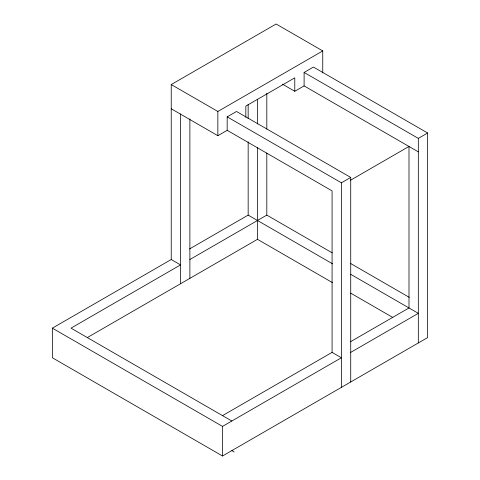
<?xml version="1.0" encoding="UTF-8"?>
<svg xmlns="http://www.w3.org/2000/svg" width="480" height="480" viewBox="0 0 480 480"><rect width="100%" height="100%" fill="white"/><g stroke="black" fill="none" stroke-linecap="round" stroke-linejoin="round"><path stroke-width="0.72" d="M418.32 151.848L304.104 85.908L304.104 72.45L313.428 67.068L427.644 133.008L427.644 337.572L222.516 456L52.356 357.756L52.356 328.152L171.234 259.518L171.234 84.558L276.132 24L322.752 50.916L322.752 72.936M171.234 84.558L217.854 111.474L322.752 50.916M222.516 415.626L332.076 352.374L332.076 190.878L227.178 130.32L227.178 116.862L236.502 111.474L350.724 177.42L350.724 381.984M171.234 108.786L217.854 135.702L227.178 130.32M282.474 84.186L294.78 91.29L304.104 85.908M189.57 248.928L248.16 215.106L332.592 263.85M189.882 259.518L266.808 215.106L332.202 252.858M227.178 116.862L341.4 182.802L350.724 177.42M304.104 72.45L418.32 138.39L427.644 133.008M350.412 180.288L408.996 146.466L408.996 307.962L350.412 341.79M87.21 337.632L257.484 239.328L332.592 282.69M52.356 328.152L222.516 426.39L341.4 357.756L332.076 352.374M350.724 352.374L418.32 313.344L350.724 274.32M350.334 263.328L409.254 297.348M350.724 293.16L392.808 317.46M171.234 259.518L180.558 264.9L71.004 328.152L231.84 421.008M231.84 450.618L234.174 451.962M418.32 138.39L418.32 342.954M341.4 182.802L341.4 387.366M294.78 91.29L294.78 77.832L245.826 106.092L245.826 117.306M266.808 93.234L266.808 129.12M266.808 153.048L266.808 215.106M257.484 99.366L257.484 124.038M257.484 147.216L257.484 239.328M248.16 104.448L248.16 118.656M248.16 141.834L248.16 215.106M222.516 426.39L222.516 456M217.854 111.474L217.854 135.702M189.882 118.956L189.882 278.358M180.558 113.868L180.558 283.74"/></g></svg>
